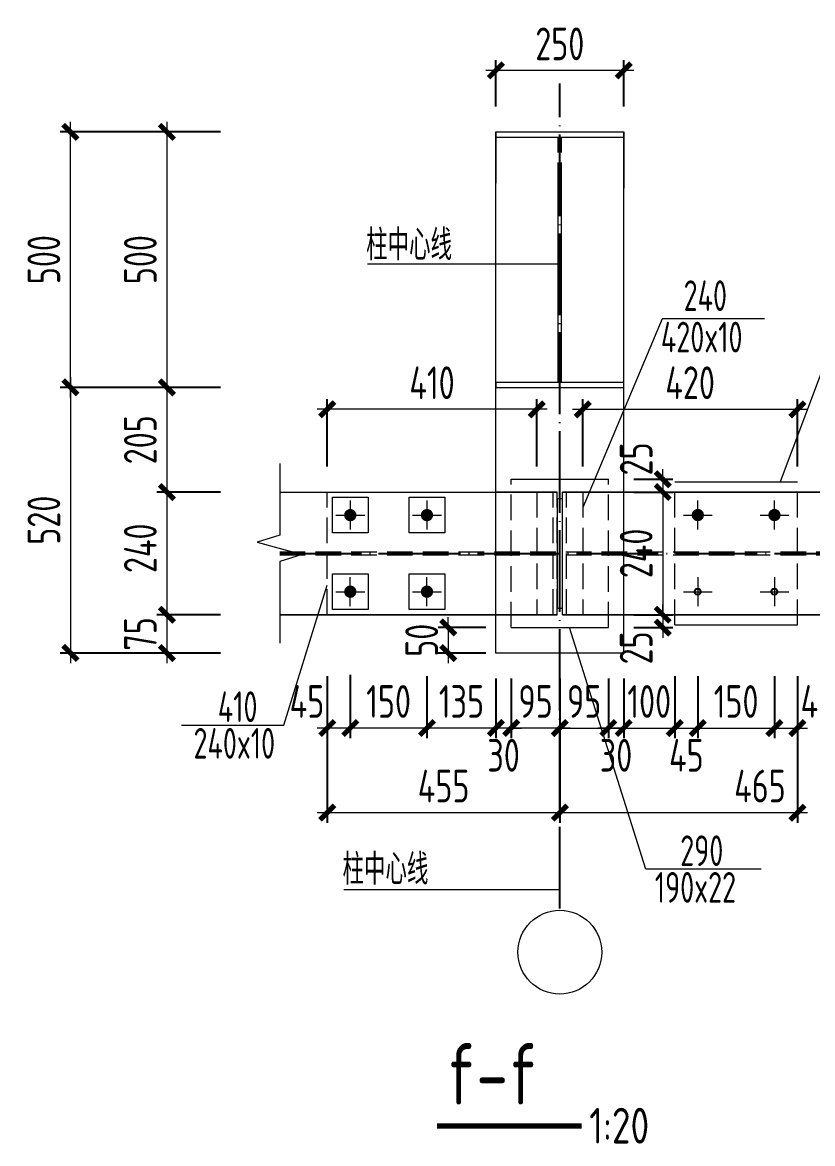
# Model space of a CAD drawing. Extents: x -2746917 to -971774, y -3334247 to -3250358.
# Drawn here: x -1281009 to -1273278, y -3304595 to -3293622 of the extents above; entities that cross this region are included whole.
import ezdxf

# ---------------------------------------------------------------- set-up
doc = ezdxf.new("R2010")
doc.units = 0
doc.header["$LTSCALE"] = 1000
doc.header["$MEASUREMENT"] = 0
doc.header["$PDMODE"] = 35
doc.linetypes.add('DASH', pattern=[0.35, 0.25, -0.1])
doc.linetypes.add('DOTE', pattern=[2.42, 2, -0.2, 0.02, -0.2])
doc.layers.get('0').update_dxf_attribs({"linetype": 'CONTINUOUS'})
doc.layers.get('Defpoints').update_dxf_attribs({"linetype": 'CONTINUOUS'})
for name, color, linetype in [('AXIS', 253, 'DOTE'), ('BEAM_CON', 4, 'CONTINUOUS'), ('COLU', 7, 'CONTINUOUS'), ('DIM', 3, 'CONTINUOUS'), ('NUM', 7, 'CONTINUOUS'), ('REIN', 1, 'CONTINUOUS'), ('TEXT', 7, 'CONTINUOUS'), ('THIN', 7, 'CONTINUOUS')]:
    doc.layers.add(name, color=color, linetype=linetype)
doc.styles.add('TSSD_Dimension', font='tssdeng.shx', dxfattribs={"width": 0.75, "bigfont": 'Hztxt.shx'})
doc.styles.add('TSSD_Label', font='tssdeng.shx', dxfattribs={"width": 0.75, "bigfont": 'hztxt.shx'})
doc.styles.add('TSSD_Rein', font='Tssdeng.shx', dxfattribs={"width": 0.75, "bigfont": 'hztxt.shx'})
doc.dimstyles.new('TSSD_20_100', dxfattribs={"dimtxt": 350, "dimasz": 100, "dimexe": 100, "dimexo": 250, "dimgap": 100, "dimtad": 1, "dimdec": 0, "dimlfac": 0.2, "dimzin": 0, "dimdsep": 46, "dimtxsty": 'TSSD_Dimension', "dimblk": 'ARCHTICK', "dimcen": 0, "dimdle": 100, "dimclrt": 7, "dimadec": 0, "dimazin": 0, "dimtfac": 1, "dimtdec": 0, "dimtix": 1, "dimtmove": 2, "dimatfit": 3, "dimfxl": 1, "dimtolj": 1, "dimtzin": 0, "dimlwd": 5, "dimarcsym": 0})

# ---------------------------------------------------------------- blocks, each defined once
blk = doc.blocks.new('_ArchTick')
at = {"color": 0, "const_width": 0.5}
blk.add_lwpolyline([(-0.71, -0.71), (0.71, 0.71)], dxfattribs=at)
blk = doc.blocks.new('*D152')
at = {"layer": 'Defpoints', "color": 0, "ltscale": 1.5}
for p in [(-1278822, -3294694), (-1279595, -3297194), (-1278822, -3297194)]:
    blk.add_point(p, dxfattribs=at)
at = {"layer": 'DIM', "color": 0, "lineweight": -2, "ltscale": 1.5}
for p, q in [((-1279072, -3294694), (-1279695, -3294694)), ((-1279072, -3297194), (-1279695, -3297194))]:
    blk.add_line(p, q, dxfattribs=at)
at = {"layer": 'DIM', "color": 0, "lineweight": 5, "ltscale": 1.5}
blk.add_line((-1279595, -3294594), (-1279595, -3297294), dxfattribs=at)
at = {"layer": 'DIM', "color": 0, "lineweight": 5, "ltscale": 1.5, "xscale": 100, "yscale": 100, "zscale": 100}
for p, rotation in [((-1279595, -3294694), 90), ((-1279595, -3297194), 270)]:
    blk.add_blockref('_ArchTick', p, dxfattribs=dict(at, rotation=rotation))
at = {"layer": 'DIM', "color": 7, "ltscale": 1.5, "insert": (-1279855, -3295944), "char_height": 320, "attachment_point": 5, "rotation": 90, "style": 'TSSD_Dimension'}
blk.add_mtext('\\A1;500', dxfattribs=at)
blk = doc.blocks.new('*D153')
at = {"layer": 'Defpoints', "color": 0, "ltscale": 1.5}
for p in [(-1280539, -3294694), (-1278822, -3294694), (-1278822, -3297194)]:
    blk.add_point(p, dxfattribs=at)
at = {"layer": 'DIM', "color": 0, "lineweight": -2, "ltscale": 1.5}
for p, q in [((-1279072, -3294694), (-1280639, -3294694)), ((-1279072, -3297194), (-1280639, -3297194))]:
    blk.add_line(p, q, dxfattribs=at)
at = {"layer": 'DIM', "color": 0, "lineweight": 5, "ltscale": 1.5}
blk.add_line((-1280539, -3297294), (-1280539, -3294594), dxfattribs=at)
at = {"layer": 'DIM', "color": 0, "lineweight": 5, "ltscale": 1.5, "xscale": 100, "yscale": 100, "zscale": 100}
for p, rotation in [((-1280539, -3294694), 90), ((-1280539, -3297194), 270)]:
    blk.add_blockref('_ArchTick', p, dxfattribs=dict(at, rotation=rotation))
at = {"layer": 'DIM', "color": 7, "ltscale": 1.5, "insert": (-1280799, -3295944), "char_height": 320, "attachment_point": 5, "rotation": 90, "style": 'TSSD_Dimension'}
blk.add_mtext('\\A1;500', dxfattribs=at)
blk = doc.blocks.new('A$C1D483337')
at = {"layer": 'AXIS', "color": 4, "linetype": 'DOTE', "lineweight": 5, "ltscale": 2}
for p, q in [((89, -170), (89, 183)), ((-88, 7), (265, 7))]:
    blk.add_line(p, q, dxfattribs=at)
at = {"layer": 'REIN', "color": 4, "const_width": 75}
blk.add_lwpolyline([(51, 7, 1), (126, 7, 1)], format="xyb", close=True, dxfattribs=at)
blk = doc.blocks.new('*D161')
at = {"layer": 'Defpoints', "color": 0, "ltscale": 1.5}
for p in [(-1275751, -3299794), (-1275276, -3299794), (-1275276, -3300528)]:
    blk.add_point(p, dxfattribs=at)
at = {"layer": 'DIM', "color": 0, "lineweight": -2, "ltscale": 1.5}
for p, q in [((-1275751, -3300044), (-1275751, -3300628)), ((-1275276, -3300044), (-1275276, -3300628))]:
    blk.add_line(p, q, dxfattribs=at)
at = {"layer": 'DIM', "color": 0, "lineweight": 5, "ltscale": 1.5}
for p, q in [((-1275751, -3300528), (-1275851, -3300528)), ((-1275751, -3300528), (-1275276, -3300528)), ((-1275276, -3300528), (-1275176, -3300528))]:
    blk.add_line(p, q, dxfattribs=at)
at = {"layer": 'DIM', "color": 0, "lineweight": 5, "ltscale": 1.5, "xscale": 100, "yscale": 100, "zscale": 100}
blk.add_blockref('_ArchTick', (-1275751, -3300528), dxfattribs=at)
at = {"layer": 'DIM', "color": 0, "lineweight": 5, "ltscale": 1.5, "xscale": 100, "yscale": 100, "zscale": 100, "rotation": 180}
blk.add_blockref('_ArchTick', (-1275276, -3300528), dxfattribs=at)
at = {"layer": 'DIM', "color": 7, "ltscale": 1.5, "insert": (-1275513, -3300268), "char_height": 320, "attachment_point": 5, "style": 'TSSD_Dimension'}
blk.add_mtext('\\A1;95', dxfattribs=at)
blk = doc.blocks.new('*D162')
at = {"layer": 'Defpoints', "color": 0, "ltscale": 1.5}
for p in [(-1275276, -3299794), (-1275126, -3299794), (-1275126, -3300528)]:
    blk.add_point(p, dxfattribs=at)
at = {"layer": 'DIM', "color": 0, "lineweight": -2, "ltscale": 1.5}
for p, q in [((-1275276, -3300044), (-1275276, -3300628)), ((-1275126, -3300044), (-1275126, -3300628))]:
    blk.add_line(p, q, dxfattribs=at)
at = {"layer": 'DIM', "color": 0, "lineweight": 5, "ltscale": 1.5}
for p, q in [((-1275276, -3300528), (-1275376, -3300528)), ((-1275276, -3300528), (-1275126, -3300528)), ((-1275126, -3300528), (-1275026, -3300528))]:
    blk.add_line(p, q, dxfattribs=at)
at = {"layer": 'DIM', "color": 0, "lineweight": 5, "ltscale": 1.5, "xscale": 100, "yscale": 100, "zscale": 100}
blk.add_blockref('_ArchTick', (-1275276, -3300528), dxfattribs=at)
at = {"layer": 'DIM', "color": 0, "lineweight": 5, "ltscale": 1.5, "xscale": 100, "yscale": 100, "zscale": 100, "rotation": 180}
blk.add_blockref('_ArchTick', (-1275126, -3300528), dxfattribs=at)
at = {"layer": 'DIM', "color": 7, "ltscale": 1.5, "insert": (-1275201, -3300795), "char_height": 320, "attachment_point": 5, "style": 'TSSD_Dimension'}
blk.add_mtext('\\A1;30', dxfattribs=at)
blk = doc.blocks.new('*D163')
at = {"layer": 'Defpoints', "color": 0, "ltscale": 1.5}
for p in [(-1275126, -3299794), (-1274626, -3299769), (-1274626, -3300528)]:
    blk.add_point(p, dxfattribs=at)
at = {"layer": 'DIM', "color": 0, "lineweight": -2, "ltscale": 1.5}
for p, q in [((-1275126, -3300044), (-1275126, -3300628)), ((-1274626, -3300019), (-1274626, -3300628))]:
    blk.add_line(p, q, dxfattribs=at)
at = {"layer": 'DIM', "color": 0, "lineweight": 5, "ltscale": 1.5}
for p, q in [((-1275126, -3300528), (-1275226, -3300528)), ((-1275126, -3300528), (-1274626, -3300528)), ((-1274626, -3300528), (-1274526, -3300528))]:
    blk.add_line(p, q, dxfattribs=at)
at = {"layer": 'DIM', "color": 0, "lineweight": 5, "ltscale": 1.5, "xscale": 100, "yscale": 100, "zscale": 100}
blk.add_blockref('_ArchTick', (-1275126, -3300528), dxfattribs=at)
at = {"layer": 'DIM', "color": 0, "lineweight": 5, "ltscale": 1.5, "xscale": 100, "yscale": 100, "zscale": 100, "rotation": 180}
blk.add_blockref('_ArchTick', (-1274626, -3300528), dxfattribs=at)
at = {"layer": 'DIM', "color": 7, "ltscale": 1.5, "insert": (-1274876, -3300268), "char_height": 320, "attachment_point": 5, "style": 'TSSD_Dimension'}
blk.add_mtext('\\A1;100', dxfattribs=at)
blk = doc.blocks.new('*D164')
at = {"layer": 'Defpoints', "color": 0, "ltscale": 1.5}
for p in [(-1274626, -3299769), (-1274401, -3299769), (-1274401, -3300528)]:
    blk.add_point(p, dxfattribs=at)
at = {"layer": 'DIM', "color": 0, "lineweight": -2, "ltscale": 1.5}
for p, q in [((-1274626, -3300019), (-1274626, -3300628)), ((-1274401, -3300019), (-1274401, -3300628))]:
    blk.add_line(p, q, dxfattribs=at)
at = {"layer": 'DIM', "color": 0, "lineweight": 5, "ltscale": 1.5}
blk.add_line((-1274726, -3300528), (-1274301, -3300528), dxfattribs=at)
at = {"layer": 'DIM', "color": 0, "lineweight": 5, "ltscale": 1.5, "xscale": 100, "yscale": 100, "zscale": 100, "rotation": 180}
blk.add_blockref('_ArchTick', (-1274626, -3300528), dxfattribs=at)
at = {"layer": 'DIM', "color": 0, "lineweight": 5, "ltscale": 1.5, "xscale": 100, "yscale": 100, "zscale": 100}
blk.add_blockref('_ArchTick', (-1274401, -3300528), dxfattribs=at)
at = {"layer": 'DIM', "color": 7, "ltscale": 1.5, "insert": (-1274513, -3300795), "char_height": 320, "attachment_point": 5, "style": 'TSSD_Dimension'}
blk.add_mtext('\\A1;45', dxfattribs=at)
blk = doc.blocks.new('*D165')
at = {"layer": 'Defpoints', "color": 0, "ltscale": 1.5}
for p in [(-1274401, -3299769), (-1273651, -3299769), (-1273651, -3300528)]:
    blk.add_point(p, dxfattribs=at)
at = {"layer": 'DIM', "color": 0, "lineweight": -2, "ltscale": 1.5}
for p, q in [((-1274401, -3300019), (-1274401, -3300628)), ((-1273651, -3300019), (-1273651, -3300628))]:
    blk.add_line(p, q, dxfattribs=at)
at = {"layer": 'DIM', "color": 0, "lineweight": 5, "ltscale": 1.5}
blk.add_line((-1274501, -3300528), (-1273551, -3300528), dxfattribs=at)
at = {"layer": 'DIM', "color": 0, "lineweight": 5, "ltscale": 1.5, "xscale": 100, "yscale": 100, "zscale": 100, "rotation": 180}
blk.add_blockref('_ArchTick', (-1274401, -3300528), dxfattribs=at)
at = {"layer": 'DIM', "color": 0, "lineweight": 5, "ltscale": 1.5, "xscale": 100, "yscale": 100, "zscale": 100}
blk.add_blockref('_ArchTick', (-1273651, -3300528), dxfattribs=at)
at = {"layer": 'DIM', "color": 7, "ltscale": 1.5, "insert": (-1274026, -3300268), "char_height": 320, "attachment_point": 5, "style": 'TSSD_Dimension'}
blk.add_mtext('\\A1;150', dxfattribs=at)
blk = doc.blocks.new('*D166')
at = {"layer": 'Defpoints', "color": 0, "ltscale": 1.5}
for p in [(-1273651, -3299769), (-1273426, -3299769), (-1273426, -3300528)]:
    blk.add_point(p, dxfattribs=at)
at = {"layer": 'DIM', "color": 0, "lineweight": -2, "ltscale": 1.5}
for p, q in [((-1273651, -3300019), (-1273651, -3300628)), ((-1273426, -3300019), (-1273426, -3300628))]:
    blk.add_line(p, q, dxfattribs=at)
at = {"layer": 'DIM', "color": 0, "lineweight": 5, "ltscale": 1.5}
blk.add_line((-1273751, -3300528), (-1273326, -3300528), dxfattribs=at)
at = {"layer": 'DIM', "color": 0, "lineweight": 5, "ltscale": 1.5, "xscale": 100, "yscale": 100, "zscale": 100, "rotation": 180}
blk.add_blockref('_ArchTick', (-1273651, -3300528), dxfattribs=at)
at = {"layer": 'DIM', "color": 0, "lineweight": 5, "ltscale": 1.5, "xscale": 100, "yscale": 100, "zscale": 100}
blk.add_blockref('_ArchTick', (-1273426, -3300528), dxfattribs=at)
at = {"layer": 'DIM', "color": 7, "ltscale": 1.5, "insert": (-1273226, -3300268), "char_height": 320, "attachment_point": 5, "style": 'TSSD_Dimension'}
blk.add_mtext('\\A1;45', dxfattribs=at)
blk = doc.blocks.new('*D167')
at = {"layer": 'Defpoints', "color": 0, "ltscale": 1.5}
for p in [(-1278822, -3297194), (-1279595, -3298219), (-1278822, -3298219)]:
    blk.add_point(p, dxfattribs=at)
at = {"layer": 'DIM', "color": 0, "lineweight": 5, "ltscale": 1.5}
blk.add_line((-1279595, -3297094), (-1279595, -3298319), dxfattribs=at)
at = {"layer": 'DIM', "color": 0, "lineweight": -2, "ltscale": 1.5}
for p, q in [((-1279072, -3297194), (-1279695, -3297194)), ((-1279072, -3298219), (-1279695, -3298219))]:
    blk.add_line(p, q, dxfattribs=at)
at = {"layer": 'DIM', "color": 0, "lineweight": 5, "ltscale": 1.5, "xscale": 100, "yscale": 100, "zscale": 100}
for p, rotation in [((-1279595, -3297194), 90), ((-1279595, -3298219), 270)]:
    blk.add_blockref('_ArchTick', p, dxfattribs=dict(at, rotation=rotation))
at = {"layer": 'DIM', "color": 7, "ltscale": 1.5, "insert": (-1279855, -3297707), "char_height": 320, "attachment_point": 5, "rotation": 90, "style": 'TSSD_Dimension'}
blk.add_mtext('\\A1;205', dxfattribs=at)
blk = doc.blocks.new('*D168')
at = {"layer": 'Defpoints', "color": 0, "ltscale": 1.5}
for p in [(-1278822, -3298219), (-1279595, -3299419), (-1278822, -3299419)]:
    blk.add_point(p, dxfattribs=at)
at = {"layer": 'DIM', "color": 0, "lineweight": 5, "ltscale": 1.5}
blk.add_line((-1279595, -3298119), (-1279595, -3299519), dxfattribs=at)
at = {"layer": 'DIM', "color": 0, "lineweight": -2, "ltscale": 1.5}
for p, q in [((-1279072, -3298219), (-1279695, -3298219)), ((-1279072, -3299419), (-1279695, -3299419))]:
    blk.add_line(p, q, dxfattribs=at)
at = {"layer": 'DIM', "color": 0, "lineweight": 5, "ltscale": 1.5, "xscale": 100, "yscale": 100, "zscale": 100}
for p, rotation in [((-1279595, -3298219), 90), ((-1279595, -3299419), 270)]:
    blk.add_blockref('_ArchTick', p, dxfattribs=dict(at, rotation=rotation))
at = {"layer": 'DIM', "color": 7, "ltscale": 1.5, "insert": (-1279855, -3298769), "char_height": 320, "attachment_point": 5, "rotation": 90, "style": 'TSSD_Dimension'}
blk.add_mtext('\\A1;240', dxfattribs=at)
blk = doc.blocks.new('*D169')
at = {"layer": 'Defpoints', "color": 0, "ltscale": 1.5}
for p in [(-1278822, -3299419), (-1279595, -3299794), (-1278822, -3299794)]:
    blk.add_point(p, dxfattribs=at)
at = {"layer": 'DIM', "color": 0, "lineweight": 5, "ltscale": 1.5}
blk.add_line((-1279595, -3299319), (-1279595, -3299894), dxfattribs=at)
at = {"layer": 'DIM', "color": 0, "lineweight": -2, "ltscale": 1.5}
for p, q in [((-1279072, -3299419), (-1279695, -3299419)), ((-1279072, -3299794), (-1279695, -3299794))]:
    blk.add_line(p, q, dxfattribs=at)
at = {"layer": 'DIM', "color": 0, "lineweight": 5, "ltscale": 1.5, "xscale": 100, "yscale": 100, "zscale": 100}
for p, rotation in [((-1279595, -3299419), 90), ((-1279595, -3299794), 270)]:
    blk.add_blockref('_ArchTick', p, dxfattribs=dict(at, rotation=rotation))
at = {"layer": 'DIM', "color": 7, "ltscale": 1.5, "insert": (-1279855, -3299607), "char_height": 320, "attachment_point": 5, "rotation": 90, "style": 'TSSD_Dimension'}
blk.add_mtext('\\A1;75', dxfattribs=at)
blk = doc.blocks.new('*D170')
at = {"layer": 'Defpoints', "color": 0, "ltscale": 1.5}
for p in [(-1278822, -3297194), (-1280539, -3299794), (-1278822, -3299794)]:
    blk.add_point(p, dxfattribs=at)
at = {"layer": 'DIM', "color": 0, "lineweight": 5, "ltscale": 1.5}
blk.add_line((-1280539, -3297094), (-1280539, -3299894), dxfattribs=at)
at = {"layer": 'DIM', "color": 0, "lineweight": -2, "ltscale": 1.5}
for p, q in [((-1279072, -3297194), (-1280639, -3297194)), ((-1279072, -3299794), (-1280639, -3299794))]:
    blk.add_line(p, q, dxfattribs=at)
at = {"layer": 'DIM', "color": 0, "lineweight": 5, "ltscale": 1.5, "xscale": 100, "yscale": 100, "zscale": 100}
for p, rotation in [((-1280539, -3297194), 90), ((-1280539, -3299794), 270)]:
    blk.add_blockref('_ArchTick', p, dxfattribs=dict(at, rotation=rotation))
at = {"layer": 'DIM', "color": 7, "ltscale": 1.5, "insert": (-1280799, -3298494), "char_height": 320, "attachment_point": 5, "rotation": 90, "style": 'TSSD_Dimension'}
blk.add_mtext('\\A1;520', dxfattribs=at)
blk = doc.blocks.new('*D171')
at = {"layer": 'Defpoints', "color": 0, "ltscale": 1.5}
for p in [(-1276226, -3299794), (-1275751, -3299794), (-1276226, -3300528)]:
    blk.add_point(p, dxfattribs=at)
at = {"layer": 'DIM', "color": 0, "lineweight": -2, "ltscale": 1.5}
for p, q in [((-1276226, -3300044), (-1276226, -3300628)), ((-1275751, -3300044), (-1275751, -3300628))]:
    blk.add_line(p, q, dxfattribs=at)
at = {"layer": 'DIM', "color": 0, "lineweight": 5, "ltscale": 1.5}
blk.add_line((-1275651, -3300528), (-1276326, -3300528), dxfattribs=at)
at = {"layer": 'DIM', "color": 0, "lineweight": 5, "ltscale": 1.5, "xscale": 100, "yscale": 100, "zscale": 100, "rotation": 180}
blk.add_blockref('_ArchTick', (-1276226, -3300528), dxfattribs=at)
at = {"layer": 'DIM', "color": 0, "lineweight": 5, "ltscale": 1.5, "xscale": 100, "yscale": 100, "zscale": 100}
blk.add_blockref('_ArchTick', (-1275751, -3300528), dxfattribs=at)
at = {"layer": 'DIM', "color": 7, "ltscale": 1.5, "insert": (-1275988, -3300268), "char_height": 320, "attachment_point": 5, "style": 'TSSD_Dimension'}
blk.add_mtext('\\A1;95', dxfattribs=at)
blk = doc.blocks.new('*D172')
at = {"layer": 'Defpoints', "color": 0, "ltscale": 1.5}
for p in [(-1276376, -3299794), (-1276226, -3299794), (-1276376, -3300528)]:
    blk.add_point(p, dxfattribs=at)
at = {"layer": 'DIM', "color": 0, "lineweight": -2, "ltscale": 1.5}
for p, q in [((-1276376, -3300044), (-1276376, -3300628)), ((-1276226, -3300044), (-1276226, -3300628))]:
    blk.add_line(p, q, dxfattribs=at)
at = {"layer": 'DIM', "color": 0, "lineweight": 5, "ltscale": 1.5}
for p, q in [((-1276376, -3300528), (-1276476, -3300528)), ((-1276226, -3300528), (-1276376, -3300528)), ((-1276226, -3300528), (-1276126, -3300528))]:
    blk.add_line(p, q, dxfattribs=at)
at = {"layer": 'DIM', "color": 0, "lineweight": 5, "ltscale": 1.5, "xscale": 100, "yscale": 100, "zscale": 100}
blk.add_blockref('_ArchTick', (-1276376, -3300528), dxfattribs=at)
at = {"layer": 'DIM', "color": 0, "lineweight": 5, "ltscale": 1.5, "xscale": 100, "yscale": 100, "zscale": 100, "rotation": 180}
blk.add_blockref('_ArchTick', (-1276226, -3300528), dxfattribs=at)
at = {"layer": 'DIM', "color": 7, "ltscale": 1.5, "insert": (-1276301, -3300795), "char_height": 320, "attachment_point": 5, "style": 'TSSD_Dimension'}
blk.add_mtext('\\A1;30', dxfattribs=at)
blk = doc.blocks.new('*D173')
at = {"layer": 'Defpoints', "color": 0, "ltscale": 1.5}
for p in [(-1277051, -3299769), (-1276376, -3299794), (-1277051, -3300528)]:
    blk.add_point(p, dxfattribs=at)
at = {"layer": 'DIM', "color": 0, "lineweight": -2, "ltscale": 1.5}
for p, q in [((-1277051, -3300019), (-1277051, -3300628)), ((-1276376, -3300044), (-1276376, -3300628))]:
    blk.add_line(p, q, dxfattribs=at)
at = {"layer": 'DIM', "color": 0, "lineweight": 5, "ltscale": 1.5}
blk.add_line((-1276276, -3300528), (-1277151, -3300528), dxfattribs=at)
at = {"layer": 'DIM', "color": 0, "lineweight": 5, "ltscale": 1.5, "xscale": 100, "yscale": 100, "zscale": 100, "rotation": 180}
blk.add_blockref('_ArchTick', (-1277051, -3300528), dxfattribs=at)
at = {"layer": 'DIM', "color": 0, "lineweight": 5, "ltscale": 1.5, "xscale": 100, "yscale": 100, "zscale": 100}
blk.add_blockref('_ArchTick', (-1276376, -3300528), dxfattribs=at)
at = {"layer": 'DIM', "color": 7, "ltscale": 1.5, "insert": (-1276713, -3300268), "char_height": 320, "attachment_point": 5, "style": 'TSSD_Dimension'}
blk.add_mtext('\\A1;135', dxfattribs=at)
blk = doc.blocks.new('*D174')
at = {"layer": 'Defpoints', "color": 0, "ltscale": 1.5}
for p in [(-1277801, -3299757, -96), (-1277051, -3299769), (-1277801, -3300528)]:
    blk.add_point(p, dxfattribs=at)
at = {"layer": 'DIM', "color": 0, "lineweight": -2, "ltscale": 1.5}
for p, q in [((-1277801, -3300007), (-1277801, -3300628)), ((-1277051, -3300019), (-1277051, -3300628))]:
    blk.add_line(p, q, dxfattribs=at)
at = {"layer": 'DIM', "color": 0, "lineweight": 5, "ltscale": 1.5}
blk.add_line((-1276951, -3300528), (-1277901, -3300528), dxfattribs=at)
at = {"layer": 'DIM', "color": 0, "lineweight": 5, "ltscale": 1.5, "xscale": 100, "yscale": 100, "zscale": 100, "rotation": 180}
blk.add_blockref('_ArchTick', (-1277801, -3300528), dxfattribs=at)
at = {"layer": 'DIM', "color": 0, "lineweight": 5, "ltscale": 1.5, "xscale": 100, "yscale": 100, "zscale": 100}
blk.add_blockref('_ArchTick', (-1277051, -3300528), dxfattribs=at)
at = {"layer": 'DIM', "color": 7, "ltscale": 1.5, "insert": (-1277426, -3300268), "char_height": 320, "attachment_point": 5, "style": 'TSSD_Dimension'}
blk.add_mtext('\\A1;150', dxfattribs=at)
blk = doc.blocks.new('*D175')
at = {"layer": 'Defpoints', "color": 0, "ltscale": 1.5}
for p in [(-1278026, -3299769), (-1277801, -3299757, -96), (-1278026, -3300528)]:
    blk.add_point(p, dxfattribs=at)
at = {"layer": 'DIM', "color": 0, "lineweight": -2, "ltscale": 1.5}
for p, q in [((-1278026, -3300019), (-1278026, -3300628)), ((-1277801, -3300007), (-1277801, -3300628))]:
    blk.add_line(p, q, dxfattribs=at)
at = {"layer": 'DIM', "color": 0, "lineweight": 5, "ltscale": 1.5}
blk.add_line((-1277701, -3300528), (-1278126, -3300528), dxfattribs=at)
at = {"layer": 'DIM', "color": 0, "lineweight": 5, "ltscale": 1.5, "xscale": 100, "yscale": 100, "zscale": 100, "rotation": 180}
blk.add_blockref('_ArchTick', (-1278026, -3300528), dxfattribs=at)
at = {"layer": 'DIM', "color": 0, "lineweight": 5, "ltscale": 1.5, "xscale": 100, "yscale": 100, "zscale": 100}
blk.add_blockref('_ArchTick', (-1277801, -3300528), dxfattribs=at)
at = {"layer": 'DIM', "color": 7, "ltscale": 1.5, "insert": (-1278225, -3300268), "char_height": 320, "attachment_point": 5, "style": 'TSSD_Dimension'}
blk.add_mtext('\\A1;45', dxfattribs=at)
blk = doc.blocks.new('*D176')
at = {"layer": 'Defpoints', "color": 0, "ltscale": 1.5}
for p in [(-1278026, -3299769), (-1275751, -3299794), (-1275751, -3301356)]:
    blk.add_point(p, dxfattribs=at)
at = {"layer": 'DIM', "color": 0, "lineweight": -2, "ltscale": 1.5}
for p, q in [((-1278026, -3300019), (-1278026, -3301456)), ((-1275751, -3300044), (-1275751, -3301456))]:
    blk.add_line(p, q, dxfattribs=at)
at = {"layer": 'DIM', "color": 0, "lineweight": 5, "ltscale": 1.5}
blk.add_line((-1278126, -3301356), (-1275651, -3301356), dxfattribs=at)
at = {"layer": 'DIM', "color": 0, "lineweight": 5, "ltscale": 1.5, "xscale": 100, "yscale": 100, "zscale": 100, "rotation": 180}
blk.add_blockref('_ArchTick', (-1278026, -3301356), dxfattribs=at)
at = {"layer": 'DIM', "color": 0, "lineweight": 5, "ltscale": 1.5, "xscale": 100, "yscale": 100, "zscale": 100}
blk.add_blockref('_ArchTick', (-1275751, -3301356), dxfattribs=at)
at = {"layer": 'DIM', "color": 7, "ltscale": 1.5, "insert": (-1276888, -3301096), "char_height": 320, "attachment_point": 5, "style": 'TSSD_Dimension'}
blk.add_mtext('\\A1;455', dxfattribs=at)
blk = doc.blocks.new('*D177')
at = {"layer": 'Defpoints', "color": 0, "ltscale": 1.5}
for p in [(-1275751, -3299794), (-1273426, -3299769), (-1273426, -3301356)]:
    blk.add_point(p, dxfattribs=at)
at = {"layer": 'DIM', "color": 0, "lineweight": -2, "ltscale": 1.5}
for p, q in [((-1275751, -3300044), (-1275751, -3301456)), ((-1273426, -3300019), (-1273426, -3301456))]:
    blk.add_line(p, q, dxfattribs=at)
at = {"layer": 'DIM', "color": 0, "lineweight": 5, "ltscale": 1.5}
blk.add_line((-1275851, -3301356), (-1273326, -3301356), dxfattribs=at)
at = {"layer": 'DIM', "color": 0, "lineweight": 5, "ltscale": 1.5, "xscale": 100, "yscale": 100, "zscale": 100, "rotation": 180}
blk.add_blockref('_ArchTick', (-1275751, -3301356), dxfattribs=at)
at = {"layer": 'DIM', "color": 0, "lineweight": 5, "ltscale": 1.5, "xscale": 100, "yscale": 100, "zscale": 100}
blk.add_blockref('_ArchTick', (-1273426, -3301356), dxfattribs=at)
at = {"layer": 'DIM', "color": 7, "ltscale": 1.5, "insert": (-1273793, -3301096), "char_height": 320, "attachment_point": 5, "style": 'TSSD_Dimension'}
blk.add_mtext('\\A1;465', dxfattribs=at)
blk = doc.blocks.new('*D178')
at = {"layer": 'Defpoints', "color": 0, "ltscale": 1.5}
for p in [(-1278026, -3297409), (-1278026, -3298219), (-1275976, -3298219)]:
    blk.add_point(p, dxfattribs=at)
at = {"layer": 'DIM', "color": 0, "lineweight": -2, "ltscale": 1.5}
for p, q in [((-1278026, -3297969), (-1278026, -3297309)), ((-1275976, -3297969), (-1275976, -3297309))]:
    blk.add_line(p, q, dxfattribs=at)
at = {"layer": 'DIM', "color": 0, "lineweight": 5, "ltscale": 1.5}
blk.add_line((-1275876, -3297409), (-1278126, -3297409), dxfattribs=at)
at = {"layer": 'DIM', "color": 0, "lineweight": 5, "ltscale": 1.5, "xscale": 100, "yscale": 100, "zscale": 100, "rotation": 180}
blk.add_blockref('_ArchTick', (-1278026, -3297409), dxfattribs=at)
at = {"layer": 'DIM', "color": 0, "lineweight": 5, "ltscale": 1.5, "xscale": 100, "yscale": 100, "zscale": 100}
blk.add_blockref('_ArchTick', (-1275976, -3297409), dxfattribs=at)
at = {"layer": 'DIM', "color": 7, "ltscale": 1.5, "insert": (-1277001, -3297149), "char_height": 320, "attachment_point": 5, "style": 'TSSD_Dimension'}
blk.add_mtext('\\A1;410', dxfattribs=at)
blk = doc.blocks.new('*D198')
at = {"layer": 'Defpoints', "color": 0, "ltscale": 1.5}
for p in [(-1276226, -3299544), (-1276842, -3299794), (-1276226, -3299794)]:
    blk.add_point(p, dxfattribs=at)
at = {"layer": 'DIM', "color": 0, "lineweight": 5, "ltscale": 1.5}
for p, q in [((-1276842, -3299544), (-1276842, -3299444)), ((-1276842, -3299544), (-1276842, -3299794)), ((-1276842, -3299794), (-1276842, -3299894))]:
    blk.add_line(p, q, dxfattribs=at)
at = {"layer": 'DIM', "color": 0, "lineweight": -2, "ltscale": 1.5}
for p, q in [((-1276476, -3299544), (-1276942, -3299544)), ((-1276476, -3299794), (-1276942, -3299794))]:
    blk.add_line(p, q, dxfattribs=at)
at = {"layer": 'DIM', "color": 0, "lineweight": 5, "ltscale": 1.5, "xscale": 100, "yscale": 100, "zscale": 100}
for p, rotation in [((-1276842, -3299544), 270), ((-1276842, -3299794), 90)]:
    blk.add_blockref('_ArchTick', p, dxfattribs=dict(at, rotation=rotation))
at = {"layer": 'DIM', "color": 7, "ltscale": 1.5, "insert": (-1277102, -3299669), "char_height": 320, "attachment_point": 5, "rotation": 90, "style": 'TSSD_Dimension'}
blk.add_mtext('\\A1;50', dxfattribs=at)
blk = doc.blocks.new('*D199')
at = {"layer": 'Defpoints', "color": 0, "ltscale": 1.5}
for p in [(-1276376, -3294092), (-1276376, -3294694), (-1275126, -3294694)]:
    blk.add_point(p, dxfattribs=at)
at = {"layer": 'DIM', "color": 0, "lineweight": -2, "ltscale": 1.5}
for p, q in [((-1276376, -3294444), (-1276376, -3293992)), ((-1275126, -3294444), (-1275126, -3293992))]:
    blk.add_line(p, q, dxfattribs=at)
at = {"layer": 'DIM', "color": 0, "lineweight": 5, "ltscale": 1.5}
blk.add_line((-1275026, -3294092), (-1276476, -3294092), dxfattribs=at)
at = {"layer": 'DIM', "color": 0, "lineweight": 5, "ltscale": 1.5, "xscale": 100, "yscale": 100, "zscale": 100, "rotation": 180}
blk.add_blockref('_ArchTick', (-1276376, -3294092), dxfattribs=at)
at = {"layer": 'DIM', "color": 0, "lineweight": 5, "ltscale": 1.5, "xscale": 100, "yscale": 100, "zscale": 100}
blk.add_blockref('_ArchTick', (-1275126, -3294092), dxfattribs=at)
at = {"layer": 'DIM', "color": 7, "ltscale": 1.5, "insert": (-1275751, -3293832), "char_height": 320, "attachment_point": 5, "style": 'TSSD_Dimension'}
blk.add_mtext('\\A1;250', dxfattribs=at)
blk = doc.blocks.new('*D200')
at = {"layer": 'Defpoints', "color": 0, "ltscale": 1.5}
for p in [(-1275276, -3298094), (-1275276, -3298219), (-1274744, -3298219)]:
    blk.add_point(p, dxfattribs=at)
at = {"layer": 'DIM', "color": 0, "lineweight": -2, "ltscale": 1.5}
for p, q in [((-1275026, -3298094), (-1274644, -3298094)), ((-1275026, -3298219), (-1274644, -3298219))]:
    blk.add_line(p, q, dxfattribs=at)
at = {"layer": 'DIM', "color": 0, "lineweight": 5, "ltscale": 1.5}
for p, q in [((-1274744, -3298094), (-1274744, -3297994)), ((-1274744, -3298094), (-1274744, -3298219)), ((-1274744, -3298219), (-1274744, -3298319))]:
    blk.add_line(p, q, dxfattribs=at)
at = {"layer": 'DIM', "color": 0, "lineweight": 5, "ltscale": 1.5, "xscale": 100, "yscale": 100, "zscale": 100}
for p, rotation in [((-1274744, -3298094), 270), ((-1274744, -3298219), 90)]:
    blk.add_blockref('_ArchTick', p, dxfattribs=dict(at, rotation=rotation))
at = {"layer": 'DIM', "color": 7, "ltscale": 1.5, "insert": (-1275004, -3297894), "char_height": 320, "attachment_point": 5, "rotation": 90, "style": 'TSSD_Dimension'}
blk.add_mtext('\\A1;25', dxfattribs=at)
blk = doc.blocks.new('*D201')
at = {"layer": 'Defpoints', "color": 0, "ltscale": 1.5}
for p in [(-1275276, -3298219), (-1275276, -3299419), (-1274744, -3299419)]:
    blk.add_point(p, dxfattribs=at)
at = {"layer": 'DIM', "color": 0, "lineweight": 5, "ltscale": 1.5}
blk.add_line((-1274744, -3298119), (-1274744, -3299519), dxfattribs=at)
at = {"layer": 'DIM', "color": 0, "lineweight": -2, "ltscale": 1.5}
for p, q in [((-1275026, -3298219), (-1274644, -3298219)), ((-1275026, -3299419), (-1274644, -3299419))]:
    blk.add_line(p, q, dxfattribs=at)
at = {"layer": 'DIM', "color": 0, "lineweight": 5, "ltscale": 1.5, "xscale": 100, "yscale": 100, "zscale": 100}
for p, rotation in [((-1274744, -3298219), 90), ((-1274744, -3299419), 270)]:
    blk.add_blockref('_ArchTick', p, dxfattribs=dict(at, rotation=rotation))
at = {"layer": 'DIM', "color": 7, "ltscale": 1.5, "insert": (-1275004, -3298819), "char_height": 320, "attachment_point": 5, "rotation": 90, "style": 'TSSD_Dimension'}
blk.add_mtext('\\A1;240', dxfattribs=at)
blk = doc.blocks.new('*D202')
at = {"layer": 'Defpoints', "color": 0, "ltscale": 1.5}
for p in [(-1275276, -3299419), (-1275276, -3299544), (-1274744, -3299544)]:
    blk.add_point(p, dxfattribs=at)
at = {"layer": 'DIM', "color": 0, "lineweight": 5, "ltscale": 1.5}
for p, q in [((-1274744, -3299419), (-1274744, -3299319)), ((-1274744, -3299419), (-1274744, -3299544)), ((-1274744, -3299544), (-1274744, -3299644))]:
    blk.add_line(p, q, dxfattribs=at)
at = {"layer": 'DIM', "color": 0, "lineweight": -2, "ltscale": 1.5}
for p, q in [((-1275026, -3299419), (-1274644, -3299419)), ((-1275026, -3299544), (-1274644, -3299544))]:
    blk.add_line(p, q, dxfattribs=at)
at = {"layer": 'DIM', "color": 0, "lineweight": 5, "ltscale": 1.5, "xscale": 100, "yscale": 100, "zscale": 100}
for p, rotation in [((-1274744, -3299419), 270), ((-1274744, -3299544), 90)]:
    blk.add_blockref('_ArchTick', p, dxfattribs=dict(at, rotation=rotation))
at = {"layer": 'DIM', "color": 7, "ltscale": 1.5, "insert": (-1275004, -3299744), "char_height": 320, "attachment_point": 5, "rotation": 90, "style": 'TSSD_Dimension'}
blk.add_mtext('\\A1;25', dxfattribs=at)
blk = doc.blocks.new('*D203')
at = {"layer": 'Defpoints', "color": 0, "ltscale": 1.5}
for p in [(-1273426, -3297409), (-1275526, -3298219), (-1273426, -3298219)]:
    blk.add_point(p, dxfattribs=at)
at = {"layer": 'DIM', "color": 0, "lineweight": -2, "ltscale": 1.5}
for p, q in [((-1275526, -3297969), (-1275526, -3297309)), ((-1273426, -3297969), (-1273426, -3297309))]:
    blk.add_line(p, q, dxfattribs=at)
at = {"layer": 'DIM', "color": 0, "lineweight": 5, "ltscale": 1.5}
blk.add_line((-1275626, -3297409), (-1273326, -3297409), dxfattribs=at)
at = {"layer": 'DIM', "color": 0, "lineweight": 5, "ltscale": 1.5, "xscale": 100, "yscale": 100, "zscale": 100, "rotation": 180}
blk.add_blockref('_ArchTick', (-1275526, -3297409), dxfattribs=at)
at = {"layer": 'DIM', "color": 0, "lineweight": 5, "ltscale": 1.5, "xscale": 100, "yscale": 100, "zscale": 100}
blk.add_blockref('_ArchTick', (-1273426, -3297409), dxfattribs=at)
at = {"layer": 'DIM', "color": 7, "ltscale": 1.5, "insert": (-1274476, -3297149), "char_height": 320, "attachment_point": 5, "style": 'TSSD_Dimension'}
blk.add_mtext('\\A1;420', dxfattribs=at)

msp = doc.modelspace()

# ---------------------------------------------------------------- linework, layer by layer
at = {"layer": 'AXIS', "ltscale": 0.4}
for p, q in [((-1275750.76, -3302294.98), (-1275750.76, -3294219.3)), ((-1278491.42, -3298819.05), (-1268815, -3298819.05))]:
    msp.add_line(p, q, dxfattribs=at)
at = {"layer": 'BEAM_CON', "lineweight": 5}
for p, q in [((-1276375.76, -3299794.05), (-1276375.76, -3294694.05)), ((-1276375.76, -3294694.05), (-1276375.76, -3295194.05)), ((-1276375.76, -3294694.05), (-1275125.76, -3294694.05)), ((-1276375.76, -3294744.05), (-1276375.76, -3294694.05)), ((-1275125.76, -3299794.05), (-1275125.76, -3294694.05)), ((-1275125.76, -3294694.05), (-1275125.76, -3295194.05)), ((-1275125.76, -3294694.05), (-1275125.76, -3294744.05)), ((-1276375.76, -3294744.05), (-1275125.76, -3294744.05)), ((-1276375.76, -3295244.05), (-1276375.76, -3295194.05)), ((-1275125.76, -3295194.05), (-1275125.76, -3295244.05)), ((-1275765.76, -3297144.05), (-1275765.76, -3295244.05)), ((-1275735.76, -3297144.05), (-1275735.76, -3295244.05)), ((-1276375.76, -3297144.05), (-1275125.76, -3297144.05)), ((-1276375.76, -3297144.05), (-1276375.76, -3297194.05)), ((-1276375.76, -3297194.05), (-1275125.76, -3297194.05)), ((-1275125.76, -3297194.05), (-1275125.76, -3297144.05)), ((-1276225.76, -3298094.05), (-1275275.76, -3298094.05)), ((-1274625.76, -3298119.05), (-1273425.76, -3298119.05)), ((-1278491.42, -3298219.05), (-1275775.76, -3298219.05)), ((-1276375.76, -3299419.05), (-1276375.76, -3298219.05)), ((-1275725.76, -3298219.05), (-1273010.11, -3298219.05)), ((-1278491.42, -3299419.05), (-1275775.76, -3299419.05)), ((-1275725.76, -3299419.05), (-1273010.11, -3299419.05)), ((-1274625.76, -3299519.05), (-1273425.76, -3299519.05)), ((-1276225.76, -3299544.05), (-1275275.76, -3299544.05)), ((-1275125.76, -3299794.05, 17.31), (-1276375.76, -3299794.05, 17.31))]:
    msp.add_line(p, q, dxfattribs=at)
at = {"layer": 'BEAM_CON', "linetype": 'DASH', "lineweight": 9}
for p, q in [((-1275765.76, -3295244.05, -48), (-1275765.76, -3294744.05)), ((-1275735.76, -3295244.05, -48), (-1275735.76, -3294744.05)), ((-1276225.76, -3299544.05), (-1276225.76, -3298094.05)), ((-1275275.76, -3299544.05), (-1275275.76, -3298094.05)), ((-1274625.76, -3299519.05, -48), (-1274625.76, -3298119.05, -48)), ((-1273425.76, -3299519.05), (-1273425.76, -3298119.05)), ((-1278025.76, -3299419.05), (-1278025.76, -3298219.05)), ((-1275975.76, -3298219.05), (-1275975.76, -3299419.05, 68.08)), ((-1275815.76, -3299419.05), (-1275815.76, -3298219.05, -68.08)), ((-1275775.76, -3299419.05), (-1275775.76, -3298219.05, -68.08)), ((-1275725.76, -3299419.05, 68.08), (-1275725.76, -3298219.05)), ((-1275685.76, -3299419.05, 68.08), (-1275685.76, -3298219.05)), ((-1275525.76, -3298219.05), (-1275525.76, -3299419.05, 68.08)), ((-1278491.42, -3298804.05), (-1273010.11, -3298804.05)), ((-1278491.42, -3298834.05), (-1273010.11, -3298834.05))]:
    msp.add_line(p, q, dxfattribs=at)
at = {"layer": 'BEAM_CON', "lineweight": 5, "ltscale": 1.5}
for p, q in [((-1275775.76, -3298219.05), (-1276375.76, -3298219.05)), ((-1273010.11, -3298219.05), (-1275725.76, -3298219.05)), ((-1275775.76, -3299419.05), (-1278491.42, -3299419.05)), ((-1273010.11, -3299419.05), (-1275725.76, -3299419.05))]:
    msp.add_line(p, q, dxfattribs=at)
at = {"layer": 'BEAM_CON', "lineweight": 5}
for points, elevation in [([(-1277975.76, -3298269.05), (-1277625.76, -3298269.05), (-1277625.76, -3298619.05), (-1277975.76, -3298619.05)], -96), ([(-1277225.76, -3298269.05), (-1276875.76, -3298269.05), (-1276875.76, -3298619.05), (-1277225.76, -3298619.05)], -48), ([(-1275725.76, -3298284.05), (-1275775.76, -3298284.05), (-1275775.76, -3299354.05), (-1275725.76, -3299354.05)], 0), ([(-1277975.76, -3299019.05), (-1277625.76, -3299019.05), (-1277625.76, -3299369.05), (-1277975.76, -3299369.05)], -96), ([(-1277225.76, -3299019.05), (-1276875.76, -3299019.05), (-1276875.76, -3299369.05), (-1277225.76, -3299369.05)], -48)]:
    msp.add_lwpolyline(points, close=True, dxfattribs=dict(at, elevation=elevation))
at = {"layer": 'COLU', "linetype": 'ByBlock', "lineweight": 9}
for p, q in [((-1274749.63, -3296522.8, -48), (-1275525.76, -3298368.4)), ((-1273088.26, -3296774.83, -48), (-1273594.78, -3298119.05)), ((-1278450.45, -3300498.99), (-1278025.76, -3299128.62)), ((-1274907.75, -3301908.51), (-1275655.71, -3299544.05))]:
    msp.add_line(p, q, dxfattribs=at)
at = {"layer": 'NUM', "const_width": 50}
msp.add_lwpolyline([(-1276953.2, -3304422.83), (-1275536.21, -3304422.83)], dxfattribs=at)
at = {"layer": 'TEXT', "lineweight": 9}
for p, q in [((-1275750.76, -3295988.83, -48), (-1277633.85, -3295988.83, -48)), ((-1273748.33, -3296522.8, -48), (-1274749.63, -3296522.8, -48)), ((-1279451.75, -3300498.99), (-1278450.45, -3300498.99)), ((-1273781.45, -3301908.51), (-1274907.75, -3301908.51)), ((-1275750.76, -3302113.01, 48), (-1277864.59, -3302113.01, 48))]:
    msp.add_line(p, q, dxfattribs=at)
msp.add_circle((-1275750.91, -3302722.13), 409.92, dxfattribs=at)
at = {"layer": 'THIN', "lineweight": 5, "ltscale": 1.5, "elevation": 17.31}
msp.add_lwpolyline([(-1278491.42, -3297939.05), (-1278491.42, -3298639.05), (-1278711.42, -3298709.05), (-1278271.42, -3298829.05), (-1278491.42, -3298899.05), (-1278491.42, -3299699.05)], dxfattribs=at)

# ---------------------------------------------------------------- block references
at = {"layer": 'BEAM_CON', "lineweight": 5, "xscale": -0.8000000000465661, "zscale": 0.7999999999999972, "rotation": 180}
for p, yscale in [((-1277871.65, -3298438.82, -48), 0.7999999998137355), ((-1277121.65, -3298438.82), 0.7999999998137355), ((-1274471.65, -3299188.82), 0.8000000007450581), ((-1273721.65, -3299188.82, -48), 0.8000000007450581)]:
    msp.add_blockref('A$C1D483337', p, dxfattribs=dict(at, yscale=yscale))
at = {"layer": 'BEAM_CON', "lineweight": 5, "xscale": 0.8000000000465661, "zscale": 0.7999999999999972}
for p, yscale in [((-1274471.65, -3298449.28), 0.8000000002793968), ((-1273721.65, -3298449.28, -48), 0.8000000002793968), ((-1277871.65, -3299199.28, -48), 0.7999999998137355), ((-1277121.65, -3299199.28), 0.7999999998137355)]:
    msp.add_blockref('A$C1D483337', p, dxfattribs=dict(at, yscale=yscale))

# ---------------------------------------------------------------- texts
at = {"layer": 'TEXT', "lineweight": 9}
for s, height, style, width, p in [('柱中心线', 300, 'TSSD_Rein', 0.7, (-1277645.96, -3295950.27, -48)), ('240', 300, 'TSSD_Rein', 0.7, (-1274539.57, -3296446.45, -48)), ('420x10', 300, 'TSSD_Rein', 0.7, (-1274761.74, -3296851.67, -48)), ('410', 300, 'TSSD_Rein', 0.7, (-1279096.67, -3300469.5)), ('240x10', 300, 'TSSD_Rein', 0.7, (-1279334.88, -3300827.87)), ('290', 300, 'TSSD_Rein', 0.7, (-1274572.69, -3301879.02)), ('柱中心线', 300, 'TSSD_Rein', 0.7, (-1277876.7, -3302060.52, 48)), ('190x22', 300, 'TSSD_Rein', 0.7, (-1274821.29, -3302237.38)), ('f-f', 600, 'TSSD_Label', 0.8, (-1276862.01, -3304214.05)), ('1:20', 350, 'TSSD_Label', 0.8, (-1275462.27, -3304595.09))]:
    msp.add_text(s, height=height, dxfattribs=dict(at, style=style, width=width)).set_placement(p)

# ---------------------------------------------------------------- dimensions: what is measured, and where the dimension line sits
at = {"layer": 'DIM', "ltscale": 1.5}
for base, p1, p2, picture, middle in [((-1276375.76, -3294092.27), (-1275125.76, -3294694.05), (-1276375.76, -3294694.05), '*D199', (-1275750.76, -3293832.27)), ((-1278025.76, -3297408.62), (-1275975.76, -3298219.05), (-1278025.76, -3298219.05), '*D178', (-1277000.76, -3297148.62)), ((-1275275.76, -3300527.94, 17.31), (-1275750.76, -3299794.05, 17.31), (-1275275.76, -3299794.05, 17.31), '*D161', (-1275513.26, -3300267.94, 17.31)), ((-1274625.76, -3300527.94, 17.31), (-1275125.76, -3299794.05, 17.31), (-1274625.76, -3299769.05, 17.31), '*D163', (-1274875.76, -3300267.94, 17.31)), ((-1273650.76, -3300527.94, 17.31), (-1274400.76, -3299769.05, 17.31), (-1273650.76, -3299769.05, 17.31), '*D165', (-1274025.76, -3300267.94, 17.31))]:
    dim = msp.add_linear_dim(base=base, p1=p1, p2=p2, dimstyle='TSSD_20_100', override={"dimtxt": 320}, dxfattribs=at)
    dim.commit()
    dim.dimension.update_dxf_attribs({"geometry": picture, "text_midpoint": middle})
for base, p1, p2, angle, picture, middle in [((-1280538.62, -3294694.05), (-1278821.77, -3297194.05), (-1278821.77, -3294694.05), 270, '*D153', (-1280798.62, -3295944.05)), ((-1279594.99, -3297194.05), (-1278821.77, -3294694.05), (-1278821.77, -3297194.05), 270, '*D152', (-1279854.99, -3295944.05)), ((-1273425.76, -3297408.62), (-1275525.76, -3298219.05), (-1273425.76, -3298219.05), 180, '*D203', (-1274475.76, -3297148.62)), ((-1280538.62, -3299794.05), (-1278821.77, -3297194.05), (-1278821.77, -3299794.05), 270, '*D170', (-1280798.62, -3298494.05)), ((-1279594.99, -3298219.05), (-1278821.77, -3297194.05), (-1278821.77, -3298219.05), 270, '*D167', (-1279854.99, -3297706.55)), ((-1274744.48, -3299419.05), (-1275275.76, -3298219.05), (-1275275.76, -3299419.05), 90, '*D201', (-1275004.48, -3298819.05)), ((-1276842.39, -3299794.05), (-1276225.76, -3299544.05), (-1276225.76, -3299794.05), 90, '*D198', (-1277102.39, -3299669.05))]:
    dim = msp.add_linear_dim(base=base, p1=p1, p2=p2, angle=angle, dimstyle='TSSD_20_100', override={"dimtxt": 320}, dxfattribs=at)
    dim.commit()
    dim.dimension.update_dxf_attribs({"geometry": picture, "text_midpoint": middle})
for base, p1, p2, angle, picture, middle in [((-1274744.48, -3298219.05), (-1275275.76, -3298094.05), (-1275275.76, -3298219.05), 90, '*D200', (-1275004.48, -3297894.46)), ((-1279594.99, -3299419.05), (-1278821.77, -3298219.05), (-1278821.77, -3299419.05), 270, '*D168', (-1279854.99, -3298769.05)), ((-1279594.99, -3299794.05), (-1278821.77, -3299419.05), (-1278821.77, -3299794.05), 270, '*D169', (-1279854.99, -3299606.55)), ((-1274744.48, -3299544.05), (-1275275.76, -3299419.05), (-1275275.76, -3299544.05), 90, '*D202', (-1275004.48, -3299743.64))]:
    dim = msp.add_linear_dim(base=base, p1=p1, p2=p2, angle=angle, dimstyle='TSSD_20_100', override={"dimtxt": 320}, dxfattribs=at)
    dim.commit()
    dim.dimension.update_dxf_attribs({"geometry": picture, "text_midpoint": middle, "dimtype": 160})
for base, p1, p2, picture, middle in [((-1278025.76, -3300527.94), (-1277800.76, -3299757.14, -96), (-1278025.76, -3299769.05), '*D175', (-1278225.35, -3300267.94)), ((-1275750.76, -3301355.59), (-1278025.76, -3299769.05), (-1275750.76, -3299794.05), '*D176', (-1276888.26, -3301095.59)), ((-1277800.76, -3300527.94), (-1277050.76, -3299769.05), (-1277800.76, -3299757.14, -96), '*D174', (-1277425.76, -3300267.94)), ((-1277050.76, -3300527.94), (-1276375.76, -3299794.05), (-1277050.76, -3299769.05), '*D173', (-1276713.26, -3300267.94)), ((-1276375.76, -3300527.94), (-1276225.76, -3299794.05), (-1276375.76, -3299794.05), '*D172', (-1276300.76, -3300794.6)), ((-1276225.76, -3300527.94), (-1275750.76, -3299794.05), (-1276225.76, -3299794.05), '*D171', (-1275988.26, -3300267.94)), ((-1273425.76, -3301355.59), (-1275750.76, -3299794.05), (-1273425.76, -3299769.05), '*D177', (-1273792.57, -3301095.59)), ((-1275125.76, -3300527.94, 17.31), (-1275275.76, -3299794.05, 17.31), (-1275125.76, -3299794.05, 17.31), '*D162', (-1275200.76, -3300794.6, 17.31)), ((-1274400.76, -3300527.94, 17.31), (-1274625.76, -3299769.05, 17.31), (-1274400.76, -3299769.05, 17.31), '*D164', (-1274513.26, -3300794.6, 17.31)), ((-1273425.76, -3300527.94, 17.31), (-1273650.76, -3299769.05, 17.31), (-1273425.76, -3299769.05, 17.31), '*D166', (-1273226.17, -3300267.94, 17.31))]:
    dim = msp.add_linear_dim(base=base, p1=p1, p2=p2, dimstyle='TSSD_20_100', override={"dimtxt": 320}, dxfattribs=at)
    dim.commit()
    dim.dimension.update_dxf_attribs({"geometry": picture, "text_midpoint": middle, "dimtype": 160})

doc.saveas('drawing.dxf')
